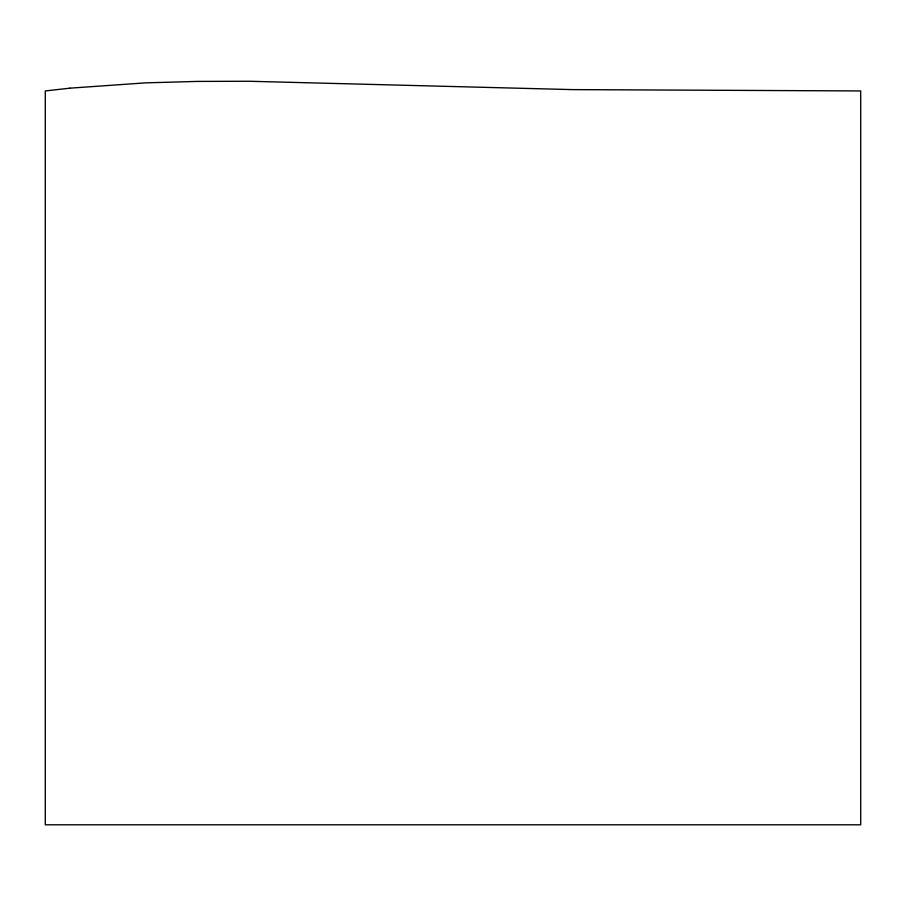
<?xml version="1.0" encoding="UTF-8"?>
<svg xmlns="http://www.w3.org/2000/svg" width="906" height="906" viewBox="0 0 906 906"><rect width="100%" height="100%" fill="white"/><g stroke="black" fill="none" stroke-linecap="round" stroke-linejoin="round"><path stroke-width="1.36" d="M69.943 88.165L45.3 90.94L45.3 824.8L860.7 824.8L860.7 90.94L572.524 89.615L249.15 81.257L197.236 81.415L145.696 82.854L69.943 88.165"/></g></svg>
